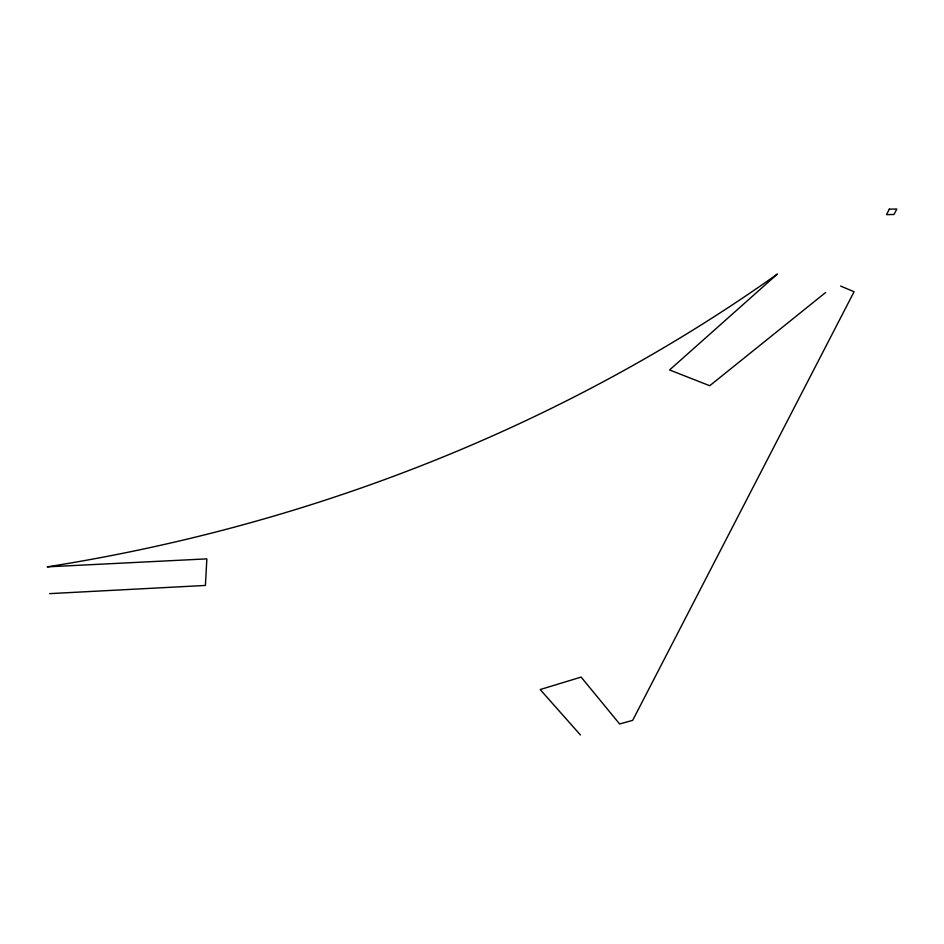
<?xml version="1.0" encoding="UTF-8"?>
<svg xmlns="http://www.w3.org/2000/svg" width="944" height="944" viewBox="0 0 944 944"><rect width="100%" height="100%" fill="white"/><g stroke="black" fill="none" stroke-linecap="round" stroke-linejoin="round"><path stroke-width="1.42" d="M825.658 292.475L709.723 385.73L669.579 369.965L777.384 274.043C561.243 427.455 308.582 525.666 47.2 566.86L206.854 558.872L205.403 585.445L49.643 593.634M840.632 286.056L854.072 291.743L632.692 720.331L619.642 723.989L581.115 677.096L540.18 689.545L580.407 734.963M889.319 209.167L886.522 214.63L893.98 214.489L896.8 209.037L889.319 209.167"/></g></svg>
